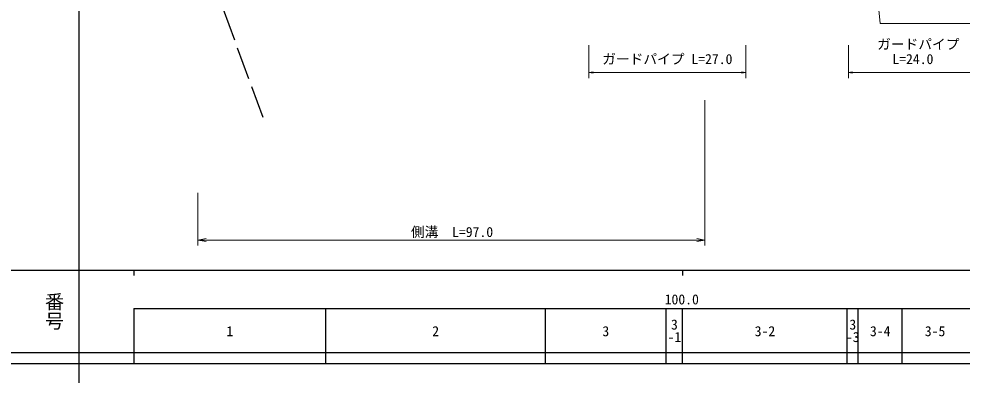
# Model space of a CAD drawing. Units: millimetres, scale not verified. Extents: x -997654 to 1989346, y -2661353 to 380000.
# Drawn here: x 47054 to 218930, y 185860 to 250773 of the extents above; entities that cross this region are included whole.
import ezdxf
from ezdxf.enums import TextEntityAlignment as Align

# ---------------------------------------------------------------- set-up
doc = ezdxf.new("R2010")
doc.units = ezdxf.units.MM
doc.header["$LTSCALE"] = 1000
doc.linetypes.add('DASHED', pattern=[7.5, 6, -1.5])
for name, color, linetype, lineweight in [('M-BGD', 7, 'Continuous', 25), ('M-STR-HTXT', 7, 'Continuous', 13), ('M-TTL-BAND', 7, 'Continuous', 25)]:
    doc.layers.add(name, color=color, linetype=linetype, lineweight=lineweight)
doc.styles.add('@ＭＳ ゴシック', font='')
doc.styles.add('ＭＳ ゴシック', font='')
doc.styles.get('@ＭＳ ゴシック').set_extended_font_data('@MS Gothic')
doc.styles.get('ＭＳ ゴシック').set_extended_font_data('MS Gothic')

# ---------------------------------------------------------------- blocks, each defined once
blk = doc.blocks.new('open_arrow')
at = {"color": 0, "linetype": 'Continuous', "lineweight": -2}
blk.add_lwpolyline([(7.5, 1.25), (0, 0), (7.5, -1.25)], dxfattribs=at)

msp = doc.modelspace()

# ---------------------------------------------------------------- linework, layer by layer
at = {"layer": 'M-BGD', "linetype": 'DASHED'}
msp.add_line((91570, 232780), (78100, 269493), dxfattribs=at)
at = {"layer": 'M-BGD'}
msp.add_arc((495846, -1167853), 1493500, 100.37437, 100.37437, dxfattribs=at)
at = {"layer": 'M-STR-HTXT'}
for p, q in [((150922, 245987), (150922, 239987)), ((179499, 245987), (179499, 239987)), ((198224, 245987), (198224, 239987)), ((150922, 240987), (179499, 240987)), ((198224, 240987), (221684, 240987)), ((172076, 235987), (172076, 209476)), ((79675, 219076), (79675, 209476)), ((79675, 210476), (172076, 210476))]:
    msp.add_line(p, q, dxfattribs=at)
msp.add_lwpolyline([(199357, 297395), (203986, 249952), (223317, 249952)], dxfattribs=at)
at = {"layer": 'M-TTL-BAND'}
for p, q in [((58000, 370000), (58000, 20000)), ((40000, 205000), (579000, 205000)), ((68000, 205000), (68000, 204000)), ((168000, 205000), (168000, 204000)), ((68000, 198000), (579000, 198000)), ((68000, 198000), (68000, 188000)), ((103000, 188000), (103000, 198000)), ((143000, 188000), (143000, 198000)), ((165000, 188000), (165000, 198000)), ((168000, 188000), (168000, 198000)), ((198000, 188000), (198000, 198000)), ((200000, 188000), (200000, 198000)), ((208000, 188000), (208000, 198000)), ((40000, 190000), (579000, 190000)), ((40000, 188000), (579000, 188000))]:
    msp.add_line(p, q, dxfattribs=at)

# ---------------------------------------------------------------- block references
at = {"layer": 'M-STR-HTXT'}
for p, xscale, yscale in [((150922, 240987), 100, 100), ((198224, 240987), 100, 100), ((79675, 210476), 200, 200)]:
    msp.add_blockref('open_arrow', p, dxfattribs=dict(at, xscale=xscale, yscale=yscale))
at = {"layer": 'M-STR-HTXT', "rotation": 180}
for p, xscale, yscale in [((179499, 240987), 100, 100), ((172076, 210476), 200, 200)]:
    msp.add_blockref('open_arrow', p, dxfattribs=dict(at, xscale=xscale, yscale=yscale))

# ---------------------------------------------------------------- texts
at = {"layer": 'M-STR-HTXT', "style": 'ＭＳ ゴシック'}
msp.add_text('ガードパイプ', height=1833, dxfattribs=at).set_placement((218442, 244690), align=Align.BOTTOM_RIGHT)
for s, p in [('ガードパイプ L=27.0', (165211, 241987)), ('L=24.0', (209954, 241987)), ('側溝\u3000L=97.0', (125984, 210476))]:
    msp.add_text(s, height=1833, dxfattribs=at).set_placement(p, align=Align.BOTTOM_CENTER)
at = {"layer": 'M-TTL-BAND', "style": '@ＭＳ ゴシック'}
msp.add_text('番号', height=2566, rotation=270, dxfattribs=at).set_placement((53500, 197500), align=Align.MIDDLE_CENTER)
at = {"layer": 'M-TTL-BAND', "style": 'ＭＳ ゴシック'}
for s, p in [('100.0', (167844, 198195)), ('3', (166500, 193615)), ('3', (199000, 193615)), ('1', (85500, 192405)), ('2', (123000, 192405)), ('3', (154000, 192405)), ('3-2', (183000, 192405)), ('3-4', (204000, 192405)), ('3-5', (214000, 192405)), ('-1', (166500, 191337)), ('-3', (199000, 191337))]:
    msp.add_text(s, height=1833, dxfattribs=at).set_placement(p, align=Align.BOTTOM_CENTER)

doc.saveas('drawing.dxf')
